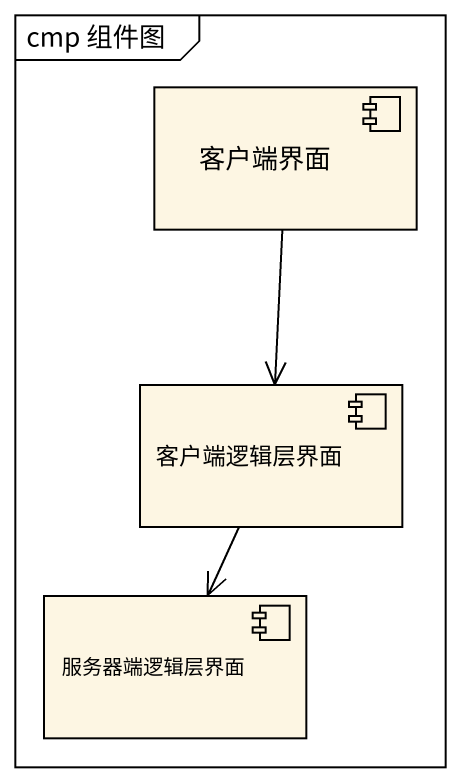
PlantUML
@startuml
mainframe cmp 组件图
component 客户端界面
component 客户端逻辑层界面
component 服务器端逻辑层界面
客户端界面 --> 客户端逻辑层界面
客户端逻辑层界面 --> 服务器端逻辑层界面
@enduml
